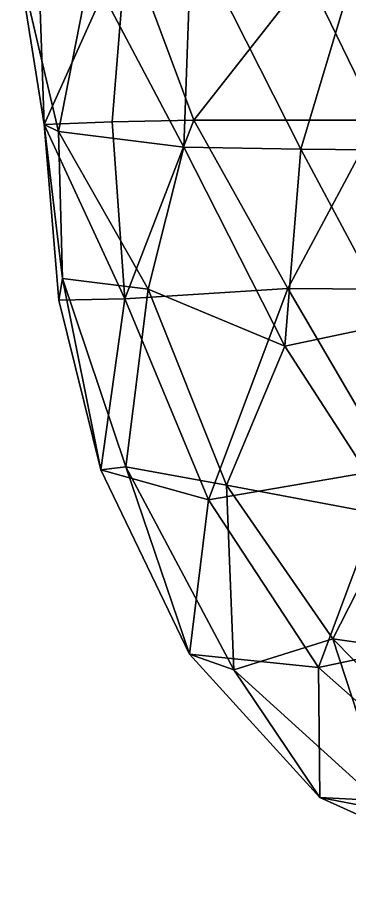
# Model space of a CAD drawing. Extents: x 373697 to 374058, y 6959904 to 6960301.
# Drawn here: x 373848.83 to 373857.38, y 6959905.86 to 6959928.29 of the extents above; entities that cross this region are included whole.
import ezdxf

# ---------------------------------------------------------------- set-up
doc = ezdxf.new("R2010")
doc.units = 0
doc.layers.add('Bht_Fk', color=7, linetype='CONTINUOUS')

msp = doc.modelspace()

# ---------------------------------------------------------------- linework, layer by layer
at = {"layer": 'Bht_Fk'}
for points in [[(373853.309, 6959930.459, 152.253), (373850.703, 6959929.513, 152.719), (373853.112, 6959924.956, 153.147)], [(373856.122, 6959924.904, 153.276), (373853.309, 6959930.459, 152.253), (373853.112, 6959924.956, 153.147)], [(373857.354, 6959929.035, 152.859), (373853.309, 6959930.459, 152.253), (373856.122, 6959924.904, 153.276)], [(373849.365, 6959929.981, 155.908), (373851.646, 6959930.266, 158.138), (373849.521, 6959925.534, 155.853)], [(373851.646, 6959930.266, 158.138), (373851.268, 6959925.6, 158.029), (373849.521, 6959925.534, 155.853)], [(373853.371, 6959925.643, 159.604), (373851.268, 6959925.6, 158.029), (373851.646, 6959930.266, 158.138)], [(373856.297, 6959929.376, 161.064), (373853.371, 6959925.643, 159.604), (373851.646, 6959930.266, 158.138)], [(373856.297, 6959929.376, 161.064), (373861.092, 6959930.384, 163.086), (373858.103, 6959925.644, 162.043)], [(373848.834, 6959929.849, 154.062), (373849.365, 6959929.981, 155.908), (373849.521, 6959925.534, 155.853)], [(373849.891, 6959925.352, 153.854), (373848.834, 6959929.849, 154.062), (373849.521, 6959925.534, 155.853)], [(373849.891, 6959925.352, 153.854), (373850.703, 6959929.513, 152.719), (373848.834, 6959929.849, 154.062)], [(373850.703, 6959929.513, 152.719), (373849.891, 6959925.352, 153.854), (373853.112, 6959924.956, 153.147)], [(373856.297, 6959929.376, 161.064), (373858.103, 6959925.644, 162.043), (373853.371, 6959925.643, 159.604)], [(373856.122, 6959924.904, 153.276), (373860.595, 6959924.857, 153.798), (373857.354, 6959929.035, 152.859)], [(373860.595, 6959924.857, 153.798), (373863.283, 6959928.919, 154.142), (373857.354, 6959929.035, 152.859)], [(373851.268, 6959925.6, 158.029), (373851.597, 6959921.051, 157.998), (373849.521, 6959925.534, 155.853)], [(373851.597, 6959921.051, 157.998), (373849.898, 6959921.022, 155.822), (373849.521, 6959925.534, 155.853)], [(373849.898, 6959921.022, 155.822), (373849.989, 6959921.579, 154.391), (373849.521, 6959925.534, 155.853)], [(373849.989, 6959921.579, 154.391), (373849.891, 6959925.352, 153.854), (373849.521, 6959925.534, 155.853)], [(373851.268, 6959925.6, 158.029), (373853.371, 6959925.643, 159.604), (373851.597, 6959921.051, 157.998)], [(373853.371, 6959925.643, 159.604), (373855.785, 6959921.316, 160.763), (373851.597, 6959921.051, 157.998)], [(373858.103, 6959925.644, 162.043), (373855.785, 6959921.316, 160.763), (373853.371, 6959925.643, 159.604)], [(373861.529, 6959921.271, 163.116), (373855.785, 6959921.316, 160.763), (373858.103, 6959925.644, 162.043)], [(373849.891, 6959925.352, 153.854), (373852.197, 6959921.302, 153.451), (373853.112, 6959924.956, 153.147)], [(373852.197, 6959921.302, 153.451), (373849.891, 6959925.352, 153.854), (373849.989, 6959921.579, 154.391)], [(373852.197, 6959921.302, 153.451), (373855.715, 6959919.835, 153.473), (373853.112, 6959924.956, 153.147)], [(373855.715, 6959919.835, 153.473), (373856.122, 6959924.904, 153.276), (373853.112, 6959924.956, 153.147)], [(373858.512, 6959920.429, 153.743), (373856.122, 6959924.904, 153.276), (373855.715, 6959919.835, 153.473)], [(373860.595, 6959924.857, 153.798), (373856.122, 6959924.904, 153.276), (373858.512, 6959920.429, 153.743)], [(373850.976, 6959916.656, 155.968), (373849.989, 6959921.579, 154.391), (373849.898, 6959921.022, 155.822)], [(373850.976, 6959916.656, 155.968), (373851.624, 6959916.734, 154.356), (373849.989, 6959921.579, 154.391)], [(373852.197, 6959921.302, 153.451), (373849.989, 6959921.579, 154.391), (373851.624, 6959916.734, 154.356)], [(373855.785, 6959921.316, 160.763), (373853.75, 6959915.886, 158.746), (373851.597, 6959921.051, 157.998)], [(373854.212, 6959916.263, 153.851), (373852.197, 6959921.302, 153.451), (373851.624, 6959916.734, 154.356)], [(373854.212, 6959916.263, 153.851), (373855.715, 6959919.835, 153.473), (373852.197, 6959921.302, 153.451)], [(373853.75, 6959915.886, 158.746), (373855.785, 6959921.316, 160.763), (373858.489, 6959916.702, 161.446)], [(373861.529, 6959921.271, 163.116), (373858.489, 6959916.702, 161.446), (373855.785, 6959921.316, 160.763)], [(373850.976, 6959916.656, 155.968), (373849.898, 6959921.022, 155.822), (373851.597, 6959921.051, 157.998)], [(373853.75, 6959915.886, 158.746), (373850.976, 6959916.656, 155.968), (373851.597, 6959921.051, 157.998)], [(373858.546, 6959915.45, 154.194), (373858.512, 6959920.429, 153.743), (373855.715, 6959919.835, 153.473)], [(373854.212, 6959916.263, 153.851), (373858.546, 6959915.45, 154.194), (373855.715, 6959919.835, 153.473)], [(373851.624, 6959916.734, 154.356), (373850.976, 6959916.656, 155.968), (373853.256, 6959911.919, 156.551)], [(373853.256, 6959911.919, 156.551), (373850.976, 6959916.656, 155.968), (373853.75, 6959915.886, 158.746)], [(373853.256, 6959911.919, 156.551), (373854.396, 6959911.513, 155.031), (373851.624, 6959916.734, 154.356)], [(373854.396, 6959911.513, 155.031), (373854.212, 6959916.263, 153.851), (373851.624, 6959916.734, 154.356)], [(373853.75, 6959915.886, 158.746), (373858.489, 6959916.702, 161.446), (373856.58, 6959911.576, 159.382)], [(373856.58, 6959911.576, 159.382), (373858.489, 6959916.702, 161.446), (373860.702, 6959912.446, 161.555)], [(373854.396, 6959911.513, 155.031), (373856.947, 6959912.314, 154.584), (373854.212, 6959916.263, 153.851)], [(373856.947, 6959912.314, 154.584), (373858.546, 6959915.45, 154.194), (373854.212, 6959916.263, 153.851)], [(373853.256, 6959911.919, 156.551), (373853.75, 6959915.886, 158.746), (373856.58, 6959911.576, 159.382)], [(373861.955, 6959911.596, 155.558), (373858.546, 6959915.45, 154.194), (373856.947, 6959912.314, 154.584)], [(373856.947, 6959912.314, 154.584), (373854.396, 6959911.513, 155.031), (373858.391, 6959907.885, 156.321)], [(373856.58, 6959911.576, 159.382), (373860.702, 6959912.446, 161.555), (373860.59, 6959908.023, 160.133)], [(373859.99, 6959909.22, 155.747), (373856.947, 6959912.314, 154.584), (373858.391, 6959907.885, 156.321)], [(373861.955, 6959911.596, 155.558), (373856.947, 6959912.314, 154.584), (373859.99, 6959909.22, 155.747)], [(373853.256, 6959911.919, 156.551), (373856.58, 6959911.576, 159.382), (373856.611, 6959908.227, 157.389)], [(373856.611, 6959908.227, 157.389), (373854.396, 6959911.513, 155.031), (373853.256, 6959911.919, 156.551)], [(373858.391, 6959907.885, 156.321), (373854.396, 6959911.513, 155.031), (373856.611, 6959908.227, 157.389)], [(373860.59, 6959908.023, 160.133), (373856.611, 6959908.227, 157.389), (373856.58, 6959911.576, 159.382)], [(373860.59, 6959908.023, 160.133), (373861.862, 6959905.864, 158.849), (373856.611, 6959908.227, 157.389)], [(373861.862, 6959905.864, 158.849), (373858.391, 6959907.885, 156.321), (373856.611, 6959908.227, 157.389)]]:
    msp.add_3dface(points, dxfattribs=at)

doc.saveas('drawing.dxf')
